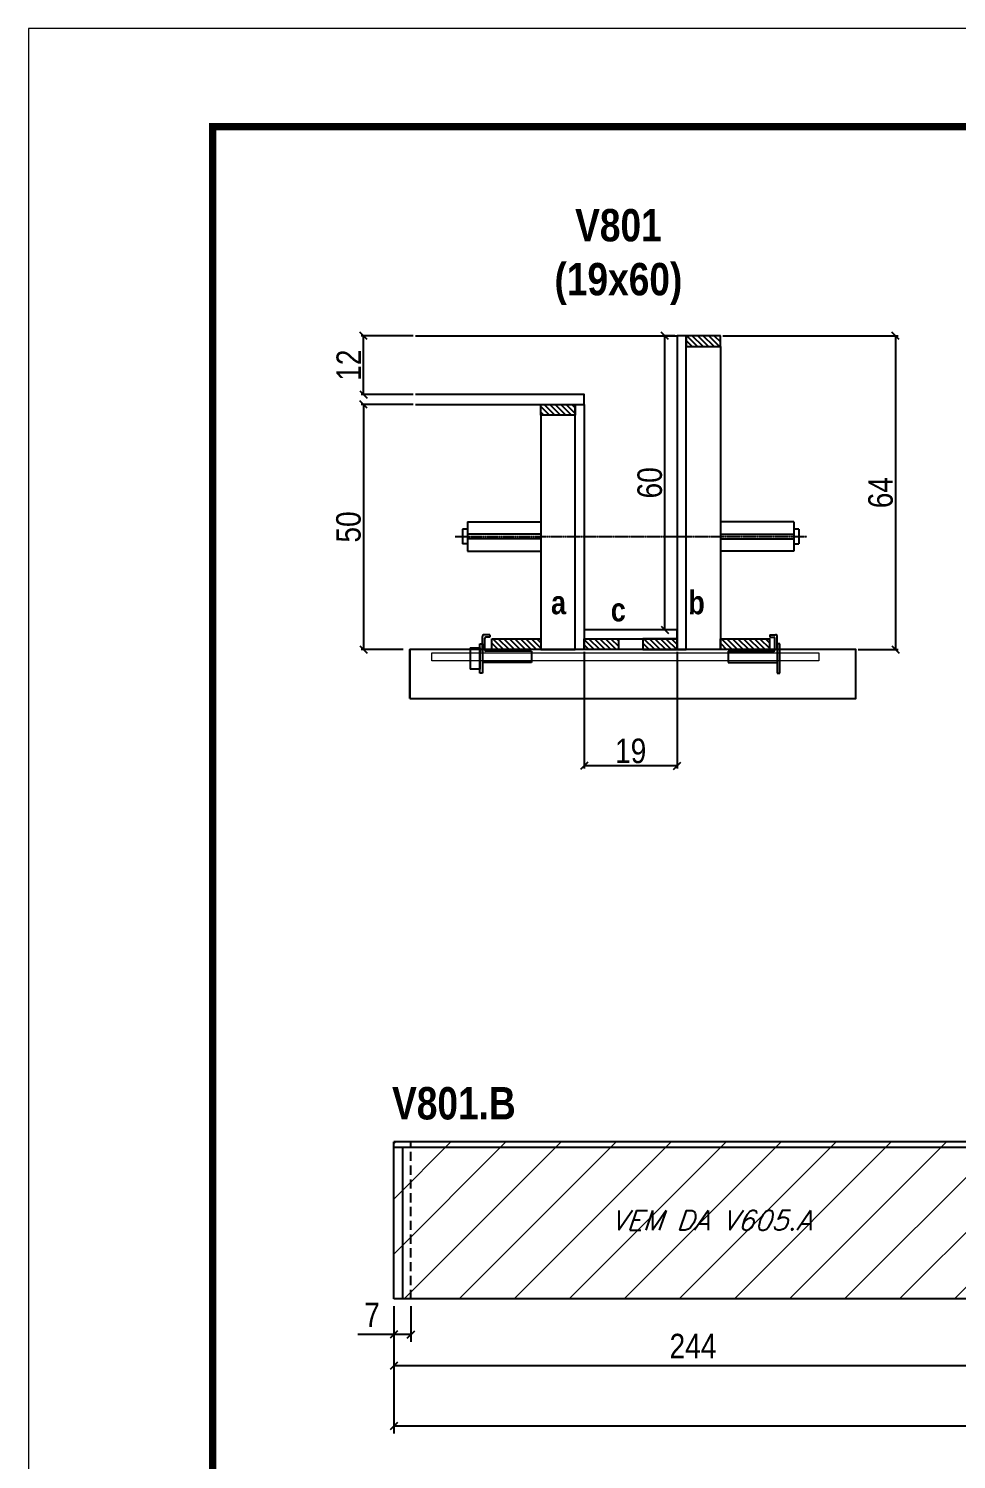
# Model space of a CAD drawing. Extents: x 3309 to 9590, y -2522 to 14608.
# Drawn here: x 4908 to 5286, y 12876 to 13459 of the extents above; entities that cross this region are included whole.
import ezdxf

# ---------------------------------------------------------------- set-up
doc = ezdxf.new("R2010")
doc.units = 0
doc.linetypes.add('DASHED', pattern=[0.75, 0.5, -0.25])
doc.linetypes.add('HIDDEN', pattern=[0.375, 0.25, -0.125])
for name, color, linetype in [('barrote', 251, 'Continuous'), ('COTA', 241, 'Continuous'), ('detalhes', 4, 'Continuous'), ('NOMENCLATURA', 7, 'Continuous'), ('Painéis', 200, 'Continuous'), ('presilha', 1, 'Continuous'), ('SARR_2.2x10', 60, 'Continuous'), ('SARR_2.2x7', 40, 'Continuous'), ('SARR_3.5x7', 81, 'Continuous'), ('TENSOR', 3, 'Continuous'), ('texto', 7, 'Continuous')]:
    doc.layers.add(name, color=color, linetype=linetype)
for name, color, linetype, lineweight in [('CONCRETO', 251, 'Continuous', 25), ('Folhas', 255, 'Continuous', 9), ('Hachura', 251, 'Continuous', 9), ('SARRAFO DE PRESSAO', 251, 'DASHED', 9), ('SCO-___-LAJ', 2, 'Continuous', 0)]:
    doc.layers.add(name, color=color, linetype=linetype, lineweight=lineweight)
doc.styles.add('COTA TECNICA', font='techl___.ttf', dxfattribs={"height": 10})
doc.styles.add('COTA TECNICA 2X', font='techl___.ttf', dxfattribs={"height": 10})
doc.styles.add('Romans', font='romans.shx')
doc.styles.add('TECNICA', font='techb___.ttf', dxfattribs={"height": 10})
doc.dimstyles.new('PAINEL', dxfattribs={"dimtxt": 10, "dimasz": 3, "dimexe": 3, "dimexo": 3, "dimgap": 3, "dimtad": 1, "dimdec": 1, "dimzin": 12, "dimdsep": 46, "dimtxsty": 'COTA TECNICA', "dimblk1": 'OBLIQUE', "dimblk2": 'OBLIQUE', "dimsah": 1, "dimcen": 0.9, "dimclrd": 4, "dimclre": 4, "dimclrt": 240, "dimadec": 1, "dimazin": 3, "dimtfac": 1, "dimtdec": 1, "dimtmove": 0, "dimatfit": 3, "dimfxl": 1, "dimtolj": 1, "dimtzin": 12, "dimarcsym": 0})
doc.dimstyles.new('SECAO', dxfattribs={"dimscale": 0.333333, "dimtxt": 5, "dimasz": 9, "dimexe": 3, "dimexo": 3, "dimgap": 3, "dimtad": 1, "dimdec": 1, "dimlfac": 0.5, "dimzin": 12, "dimdsep": 46, "dimtxsty": 'COTA TECNICA 2X', "dimblk1": 'OBLIQUE', "dimblk2": 'OBLIQUE', "dimsah": 1, "dimcen": 0.9, "dimclrd": 4, "dimclre": 4, "dimclrt": 240, "dimadec": 1, "dimazin": 3, "dimtfac": 1, "dimtdec": 1, "dimtmove": 0, "dimatfit": 3, "dimfxl": 1, "dimtolj": 1, "dimtzin": 12, "dimarcsym": 0})
pattern_1 = [(135, (38369.9267, -110306.1634), (-1.122532015, -1.122532015), [])]

# ---------------------------------------------------------------- blocks, each defined once
blk = doc.blocks.new('9999999999')
at = {"layer": 'Folhas'}
blk.add_lwpolyline([(98138.98, 34190.21), (99623.98, 34190.21), (99623.98, 35240.21), (98138.98, 35240.21)], close=True, dxfattribs=at)
at = {"layer": 'Folhas', "color": 30, "const_width": 3}
blk.add_lwpolyline([(98213.98, 34230.21), (99583.98, 34230.21), (99583.98, 35200.21), (98213.98, 35200.21)], close=True, dxfattribs=at)
blk = doc.blocks.new('_Oblique')
at = {"color": 0, "linetype": 'ByBlock', "lineweight": -2}
blk.add_line((-0.5, -0.5), (0.5, 0.5), dxfattribs=at)
blk = doc.blocks.new('*D1439')
at = {"layer": 'COTA', "color": 4, "lineweight": -2, "transparency": 16777216}
for p, q in [((5134.39, 13205.01), (5134.39, 13157.53)), ((5172.39, 13205.01), (5172.39, 13157.53)), ((5172.39, 13158.53), (5134.39, 13158.53))]:
    blk.add_line(p, q, dxfattribs=at)
at = {"layer": 'Defpoints', "color": 0, "transparency": 16777216}
for p in [(5134.39, 13206.01), (5172.39, 13206.01), (5134.39, 13158.53)]:
    blk.add_point(p, dxfattribs=at)
at = {"layer": 'COTA', "color": 4, "lineweight": -2, "transparency": 16777216, "xscale": 3, "yscale": 3, "zscale": 3, "rotation": 180}
blk.add_blockref('_Oblique', (5134.39, 13158.53), dxfattribs=at)
at = {"layer": 'COTA', "color": 4, "lineweight": -2, "transparency": 16777216, "xscale": 3, "yscale": 3, "zscale": 3}
blk.add_blockref('_Oblique', (5172.39, 13158.53), dxfattribs=at)
at = {"layer": 'COTA', "color": 240, "transparency": 16777216, "insert": (5153.39, 13164.62), "char_height": 10, "attachment_point": 5, "style": 'COTA TECNICA 2X'}
blk.add_mtext('\\A1;19', dxfattribs=at)
blk = doc.blocks.new('PRESILHA METÁLICA 1')
at = {"layer": 'presilha'}
for p, q in [((7.5, 10.64), (7.5, 19.86)), ((12, 21), (8.64, 21)), ((9, 11.57), (9, 18.93)), ((12, 19.5), (9.57, 19.5)), ((12, 21), (12, 19.5)), ((0, 13), (6, 13)), ((0, 13), (0, 0)), ((6, 15.5), (7.5, 15.5)), ((6, -2.5), (6, 15.5)), ((6, 13), (6, 0)), ((7.5, 15.5), (7.5, -2.5)), ((37.5, 11), (9.57, 11)), ((37.5, 11), (37.5, 4.1)), ((6, 0), (0, 0)), ((37.5, 4.1), (7.5, 4.1)), ((7.5, -2.5), (6, -2.5))]:
    blk.add_line(p, q, dxfattribs=at)
for centre, radius, start, end in [((8.64, 19.86), 1.14, 90, 180), ((9.57, 18.93), 0.57, 90, 180), ((9.57, 11.57), 0.57, 180, 270)]:
    blk.add_arc(centre, radius, start, end, dxfattribs=at)
blk = doc.blocks.new('PRESILHA METÁLICA 2')
at = {"layer": 'presilha'}
for p, q in [((-5.25, 23.5), (-5.25, 22)), ((-5.25, 23.5), (-1.89, 23.5)), ((-5.25, 22), (-2.82, 22)), ((-2.25, 14.07), (-2.25, 21.43)), ((-0.75, 14.64), (-0.75, 22.36)), ((0.75, 18), (-0.75, 18)), ((-0.75, 18), (-0.75, 0)), ((0.75, 0), (0.75, 18)), ((-30.75, 13.5), (-30.75, 6.6)), ((-30.75, 13.5), (-2.82, 13.5)), ((-30.75, 6.6), (-0.75, 6.6)), ((-0.75, 0), (0.75, 0))]:
    blk.add_line(p, q, dxfattribs=at)
for centre, radius, start, end in [((-2.82, 21.43), 0.57, 0, 90), ((-1.89, 22.36), 1.14, 0, 90), ((-2.82, 14.07), 0.57, 270, 0)]:
    blk.add_arc(centre, radius, start, end, dxfattribs=at)
blk = doc.blocks.new('*D1440')
at = {"layer": 'COTA', "color": 4, "lineweight": -2, "transparency": 16777216}
for p, q in [((5190.99, 13334.01), (5262.44, 13334.01)), ((5261.44, 13334.01), (5261.44, 13206.01)), ((5246.2, 13206.01), (5262.44, 13206.01))]:
    blk.add_line(p, q, dxfattribs=at)
at = {"layer": 'Defpoints', "color": 0, "transparency": 16777216}
for p in [(5189.99, 13334.01), (5245.2, 13206.01), (5261.44, 13206.01)]:
    blk.add_point(p, dxfattribs=at)
at = {"layer": 'COTA', "color": 4, "lineweight": -2, "transparency": 16777216, "xscale": 3, "yscale": 3, "zscale": 3}
for p, rotation in [((5261.44, 13334.01), 90), ((5261.44, 13206.01), 270)]:
    blk.add_blockref('_Oblique', p, dxfattribs=dict(at, rotation=rotation))
at = {"layer": 'COTA', "color": 240, "transparency": 16777216, "insert": (5255.33, 13270.01), "char_height": 10, "attachment_point": 5, "rotation": 90, "style": 'COTA TECNICA 2X'}
blk.add_mtext('\\A1;64', dxfattribs=at)
blk = doc.blocks.new('*D1441')
at = {"layer": 'COTA', "color": 4, "lineweight": -2, "transparency": 16777216}
for p, q in [((5064.69, 13306.01), (5043.47, 13306.01)), ((5044.47, 13306.01), (5044.47, 13206.01)), ((5060.57, 13206.01), (5043.47, 13206.01))]:
    blk.add_line(p, q, dxfattribs=at)
at = {"layer": 'Defpoints', "color": 0, "transparency": 16777216}
for p in [(5065.69, 13306.01, 0), (5044.47, 13206.01), (5061.57, 13206.01)]:
    blk.add_point(p, dxfattribs=at)
at = {"layer": 'COTA', "color": 4, "lineweight": -2, "transparency": 16777216, "xscale": 3, "yscale": 3, "zscale": 3}
for p, rotation in [((5044.47, 13306.01), 90), ((5044.47, 13206.01), 270)]:
    blk.add_blockref('_Oblique', p, dxfattribs=dict(at, rotation=rotation))
at = {"layer": 'COTA', "color": 240, "transparency": 16777216, "insert": (5038.36, 13256.01), "char_height": 10, "attachment_point": 5, "rotation": 90, "style": 'COTA TECNICA 2X'}
blk.add_mtext('\\A1;50', dxfattribs=at)
blk = doc.blocks.new('*D1442')
at = {"layer": 'COTA', "color": 4, "lineweight": -2, "transparency": 16777216}
for p, q in [((5171.39, 13334.01), (5166.31, 13334.01)), ((5167.31, 13214.01), (5167.31, 13334.01)), ((5171.39, 13214.01), (5166.31, 13214.01))]:
    blk.add_line(p, q, dxfattribs=at)
at = {"layer": 'Defpoints', "color": 0, "transparency": 16777216}
for p in [(5167.31, 13334.01), (5172.39, 13334.01), (5172.39, 13214.01)]:
    blk.add_point(p, dxfattribs=at)
at = {"layer": 'COTA', "color": 4, "lineweight": -2, "transparency": 16777216, "xscale": 3, "yscale": 3, "zscale": 3}
for p, rotation in [((5167.31, 13334.01), 90), ((5167.31, 13214.01), 270)]:
    blk.add_blockref('_Oblique', p, dxfattribs=dict(at, rotation=rotation))
at = {"layer": 'COTA', "color": 240, "transparency": 16777216, "insert": (5161.21, 13274.01), "char_height": 10, "attachment_point": 5, "rotation": 90, "style": 'COTA TECNICA 2X'}
blk.add_mtext('\\A1;60', dxfattribs=at)
blk = doc.blocks.new('*D1443')
at = {"layer": 'COTA', "color": 4, "lineweight": -2, "transparency": 16777216}
for p, q in [((5064.69, 13334.01), (5043.47, 13334.01)), ((5044.47, 13310.01), (5044.47, 13334.01)), ((5064.69, 13310.01), (5043.47, 13310.01))]:
    blk.add_line(p, q, dxfattribs=at)
at = {"layer": 'Defpoints', "color": 0, "transparency": 16777216}
for p in [(5044.47, 13334.01), (5065.69, 13334.01), (5065.69, 13310.01)]:
    blk.add_point(p, dxfattribs=at)
at = {"layer": 'COTA', "color": 4, "lineweight": -2, "transparency": 16777216, "xscale": 3, "yscale": 3, "zscale": 3}
for p, rotation in [((5044.47, 13334.01), 90), ((5044.47, 13310.01), 270)]:
    blk.add_blockref('_Oblique', p, dxfattribs=dict(at, rotation=rotation))
at = {"layer": 'COTA', "color": 240, "transparency": 16777216, "insert": (5038.41, 13322.01), "char_height": 10, "attachment_point": 5, "rotation": 90, "style": 'COTA TECNICA 2X'}
blk.add_mtext('\\A1;12', dxfattribs=at)
blk = doc.blocks.new('*D1466')
at = {"layer": 'COTA', "color": 4, "linetype": 'ByBlock', "lineweight": -2, "transparency": 16777216}
for p, q in [((5056.8, 12938.15), (5056.8, 12910.83)), ((5300.8, 12938.15), (5300.8, 12910.83)), ((5300.8, 12913.83), (5056.8, 12913.83))]:
    blk.add_line(p, q, dxfattribs=at)
at = {"layer": 'Defpoints', "color": 0, "linetype": 'ByBlock', "transparency": 16777216}
for p in [(5056.8, 12941.15), (5300.8, 12941.15), (5056.8, 12913.83)]:
    blk.add_point(p, dxfattribs=at)
at = {"layer": 'COTA', "color": 4, "linetype": 'ByBlock', "lineweight": -2, "transparency": 16777216, "xscale": 3, "yscale": 3, "zscale": 3, "rotation": 180}
blk.add_blockref('_Oblique', (5056.8, 12913.83), dxfattribs=at)
at = {"layer": 'COTA', "color": 4, "linetype": 'ByBlock', "lineweight": -2, "transparency": 16777216, "xscale": 3, "yscale": 3, "zscale": 3}
blk.add_blockref('_Oblique', (5300.8, 12913.83), dxfattribs=at)
at = {"layer": 'COTA', "color": 240, "linetype": 'ByBlock', "transparency": 16777216, "insert": (5178.8, 12921.9), "char_height": 10, "attachment_point": 5, "style": 'COTA TECNICA'}
blk.add_mtext('\\A1;244', dxfattribs=at)
blk = doc.blocks.new('*D1467')
at = {"layer": 'COTA', "color": 4, "linetype": 'ByBlock', "lineweight": -2, "transparency": 16777216}
for p, q in [((5056.8, 12938.15), (5056.8, 12886.17)), ((6276.8, 12938.15), (6276.8, 12886.17)), ((6276.8, 12889.17), (5056.8, 12889.17))]:
    blk.add_line(p, q, dxfattribs=at)
at = {"layer": 'Defpoints', "color": 0, "linetype": 'ByBlock', "transparency": 16777216}
for p in [(5056.8, 12941.15), (6276.8, 12941.15), (5056.8, 12889.17)]:
    blk.add_point(p, dxfattribs=at)
at = {"layer": 'COTA', "color": 4, "linetype": 'ByBlock', "lineweight": -2, "transparency": 16777216, "xscale": 3, "yscale": 3, "zscale": 3, "rotation": 180}
blk.add_blockref('_Oblique', (5056.8, 12889.17), dxfattribs=at)
at = {"layer": 'COTA', "color": 4, "linetype": 'ByBlock', "lineweight": -2, "transparency": 16777216, "xscale": 3, "yscale": 3, "zscale": 3}
blk.add_blockref('_Oblique', (6276.8, 12889.17), dxfattribs=at)
at = {"layer": 'COTA', "color": 240, "linetype": 'ByBlock', "transparency": 16777216, "insert": (5666.8, 12897.28), "char_height": 10, "attachment_point": 5, "style": 'COTA TECNICA'}
blk.add_mtext('\\A1;1220', dxfattribs=at)
blk = doc.blocks.new('*D1475')
at = {"layer": 'COTA', "color": 4, "lineweight": -2, "transparency": 16777216}
for p, q in [((5056.8, 12938.15), (5056.8, 12923.56)), ((5063.8, 12938.15), (5063.8, 12923.56)), ((5056.8, 12926.56), (5042.07, 12926.56)), ((5063.8, 12926.56), (5056.8, 12926.56))]:
    blk.add_line(p, q, dxfattribs=at)
at = {"layer": 'Defpoints', "color": 0, "transparency": 16777216}
for p in [(5056.8, 12941.15), (5063.8, 12941.15), (5056.8, 12926.56)]:
    blk.add_point(p, dxfattribs=at)
at = {"layer": 'COTA', "color": 4, "lineweight": -2, "transparency": 16777216, "xscale": 3, "yscale": 3, "zscale": 3, "rotation": 180}
blk.add_blockref('_Oblique', (5056.8, 12926.56), dxfattribs=at)
at = {"layer": 'COTA', "color": 4, "lineweight": -2, "transparency": 16777216, "xscale": 3, "yscale": 3, "zscale": 3}
blk.add_blockref('_Oblique', (5063.8, 12926.56), dxfattribs=at)
at = {"layer": 'COTA', "color": 240, "transparency": 16777216, "insert": (5047.93, 12934.63), "char_height": 10, "attachment_point": 5, "style": 'COTA TECNICA'}
blk.add_mtext('\\A1;7', dxfattribs=at)

msp = doc.modelspace()

# ---------------------------------------------------------------- hatches: boundary and pattern name
at = {"layer": 'Hachura'}
h = msp.add_hatch(dxfattribs=at)
h.set_pattern_fill('ANSI31', color=256, scale=5)
h.paths.add_polyline_path([(5300.8, 12941.15), (5300.8, 13005.15), (5056.8, 13005.15), (5056.8, 12941.15)])
at = {"layer": 'SARR_2.2x10'}
h = msp.add_hatch(dxfattribs=at)
h.set_pattern_fill('ANSI31', color=256, scale=0.5, angle=90)
h.set_pattern_definition([(135, (38290.3267, -110306.1634), (-1.122532015, -1.122532015), [])])
h.paths.add_polyline_path([(5096.79, 13210.41), (5096.79, 13206.01), (5116.79, 13206.01), (5116.79, 13210.41)])
h = msp.add_hatch(dxfattribs=at)
h.set_pattern_fill('ANSI31', color=256, scale=0.5, angle=90)
h.set_pattern_definition([(135, (38383.5267, -110306.1634), (-1.122532015, -1.122532015), [])])
h.paths.add_polyline_path([(5189.99, 13210.41), (5189.99, 13206.01), (5209.99, 13206.01), (5209.99, 13210.41)])
at = {"layer": 'SARR_2.2x7'}
h = msp.add_hatch(dxfattribs=at)
h.set_pattern_fill('ANSI31', color=256, scale=0.5, angle=90)
h.set_pattern_definition([(135, (38304.3267, -110182.5634), (-1.122532015, -1.122532015), [])])
h.paths.add_polyline_path([(5175.99, 13334.01), (5175.99, 13329.61), (5189.99, 13329.61), (5189.99, 13334.01)])
h = msp.add_hatch(dxfattribs=at)
h.set_pattern_fill('ANSI31', color=256, scale=0.5, angle=90)
h.set_pattern_definition([(135, (38284.3267, -110210.5634), (-1.122532015, -1.122532015), [])])
h.paths.add_polyline_path([(5130.79, 13306.01), (5130.79, 13301.61), (5116.79, 13301.61), (5116.79, 13306.01)])
h = msp.add_hatch(dxfattribs=at)
h.set_pattern_fill('ANSI31', color=256, scale=0.5, angle=90)
h.set_pattern_definition(pattern_1)
h.paths.add_polyline_path([(5148.39, 13206.01), (5148.39, 13210.41), (5134.39, 13210.41), (5134.39, 13206.01)])
h = msp.add_hatch(dxfattribs=at)
h.set_pattern_fill('ANSI31', color=256, scale=0.5, angle=90)
h.set_pattern_definition(pattern_1)
h.paths.add_polyline_path([(5158.39, 13210.41), (5158.39, 13206.01), (5172.39, 13206.01), (5172.39, 13210.41)])

# ---------------------------------------------------------------- linework, layer by layer
at = {"ltscale": 3}
for p, q in [((5084.79, 13255.1), (5084.79, 13249.1)), ((5086.79, 13255.1), (5084.79, 13255.1)), ((5086.79, 13258.1), (5086.79, 13246.1)), ((5086.79, 13258.1), (5116.79, 13258.1)), ((5219.99, 13258.1), (5189.99, 13258.1)), ((5219.99, 13258.1), (5219.99, 13246.1)), ((5221.99, 13255.1), (5219.99, 13255.1)), ((5221.99, 13255.1), (5221.99, 13249.1)), ((5086.79, 13249.1), (5084.79, 13249.1)), ((5116.79, 13253.1), (5086.79, 13253.1)), ((5116.79, 13251.1), (5086.79, 13251.1)), ((5189.99, 13253.1), (5219.99, 13253.1)), ((5189.99, 13251.1), (5219.99, 13251.1)), ((5219.99, 13249.1), (5221.99, 13249.1)), ((5086.79, 13246.1), (5116.79, 13246.1)), ((5219.99, 13246.1), (5189.99, 13246.1))]:
    msp.add_line(p, q, dxfattribs=at)
at = {"layer": 'barrote'}
msp.add_lwpolyline([(5063.33, 13186.01), (5245.25, 13186.01), (5245.25, 13206.01), (5063.33, 13206.01)], close=True, dxfattribs=at)
at = {"layer": 'CONCRETO', "linetype": 'Continuous'}
msp.add_line((5065.69, 13334.01), (5172.39, 13334.01), dxfattribs=at)
at = {"layer": 'detalhes', "color": 250}
msp.add_line((5063.33, 13186.01), (5063.33, 13206.01), dxfattribs=at)
at = {"layer": 'Painéis', "linetype": 'ByBlock'}
for p, q in [((6276.8, 13005.15), (5056.8, 13005.15)), ((5056.8, 12941.15), (5056.8, 13005.15)), ((6276.8, 12941.15), (5056.8, 12941.15))]:
    msp.add_line(p, q, dxfattribs=at)
at = {"layer": 'Painéis', "linetype": 'Continuous'}
for points in [[(5175.99, 13206.01), (5175.99, 13334.01), (5172.39, 13334.01), (5172.39, 13206.01)], [(5130.79, 13206.01), (5130.79, 13306.01), (5134.39, 13306.01), (5134.39, 13206.01)], [(5172.39, 13214.01), (5134.39, 13214.01), (5134.39, 13210.41), (5172.39, 13210.41)]]:
    msp.add_lwpolyline(points, close=True, dxfattribs=at)
msp.add_lwpolyline([(5065.69, 13306.01), (5134.39, 13306.01), (5134.39, 13310.01), (5065.69, 13310.01)], dxfattribs=at)
at = {"layer": 'SARR_2.2x10'}
for points in [[(5096.79, 13210.41), (5116.79, 13210.41), (5116.79, 13206.01), (5096.79, 13206.01)], [(5189.99, 13210.41), (5209.99, 13210.41), (5209.99, 13206.01), (5189.99, 13206.01)]]:
    msp.add_lwpolyline(points, close=True, dxfattribs=at)
at = {"layer": 'SARR_2.2x7', "linetype": 'Continuous'}
msp.add_line((5300.8, 13002.95), (5056.8, 13002.95), dxfattribs=at)
at = {"layer": 'SARR_2.2x7', "linetype": 'HIDDEN', "ltscale": 15}
msp.add_line((5063.8, 12941.15), (5063.8, 13005.15), dxfattribs=at)
at = {"layer": 'SARR_2.2x7', "elevation": 0}
for points in [[(5189.99, 13334.01), (5175.99, 13334.01), (5175.99, 13329.61), (5189.99, 13329.61)], [(5116.79, 13306.01), (5130.79, 13306.01), (5130.79, 13301.61), (5116.79, 13301.61)]]:
    msp.add_lwpolyline(points, close=True, dxfattribs=at)
at = {"layer": 'SARR_2.2x7'}
for points in [[(5134.39, 13210.41), (5148.39, 13210.41), (5148.39, 13206.01), (5134.39, 13206.01)], [(5172.39, 13210.41), (5158.39, 13210.41), (5158.39, 13206.01), (5172.39, 13206.01)]]:
    msp.add_lwpolyline(points, close=True, dxfattribs=at)
at = {"layer": 'SARR_3.5x7'}
msp.add_line((5060.3, 13002.95), (5060.3, 12941.15), dxfattribs=at)
for points in [[(5175.99, 13329.61), (5189.99, 13329.61), (5189.99, 13206.01), (5175.99, 13206.01)], [(5130.79, 13301.61), (5116.79, 13301.61), (5116.79, 13206.01), (5130.79, 13206.01)]]:
    msp.add_lwpolyline(points, close=True, dxfattribs=at)
at = {"layer": 'SCO-___-LAJ', "color": 1}
msp.add_lwpolyline([(5072.34, 13204.67), (5230.17, 13204.67), (5230.17, 13201.47), (5072.34, 13201.47)], close=True, dxfattribs=at)
at = {"layer": 'TENSOR', "linetype": 'HIDDEN', "ltscale": 0.5}
msp.add_line((5081.79, 13252.1), (5225.29, 13252.1), dxfattribs=at)

# ---------------------------------------------------------------- block references
at = {"layer": 'presilha', "xscale": 0.6666666666666666, "yscale": 0.6666666666666666, "zscale": 0.6666666666666666}
for name, p in [('PRESILHA METÁLICA 1', (5087.92, 13198.04)), ('PRESILHA METÁLICA 2', (5213.67, 13196.37))]:
    msp.add_blockref(name, p, dxfattribs=at)
at = {"layer": 'SARRAFO DE PRESSAO', "color": 6, "linetype": 'ByBlock'}
msp.add_blockref('9999999999', (-93231.11, -21780.92), dxfattribs=at)

# ---------------------------------------------------------------- texts
at = {"layer": 'detalhes', "style": 'TECNICA'}
for s, p in [('b', (5176.89, 13220.39)), ('a', (5120.91, 13220.4)), ('c', (5145.28, 13217.48))]:
    msp.add_text(s, height=9.6, dxfattribs=at).set_placement(p)
at = {"layer": 'NOMENCLATURA', "style": 'TECNICA'}
msp.add_text('V801.B', height=13.2, dxfattribs=at).set_placement((5056.08, 13014.34))
at = {"layer": 'NOMENCLATURA', "insert": (5148.39, 13385.7), "char_height": 13.2, "attachment_point": 2, "style": 'TECNICA'}
msp.add_mtext_dynamic_manual_height_columns('V801\\P(19x60)', width=300.2766, gutter_width=1, heights=[0], dxfattribs=at)
at = {"layer": 'texto', "color": 2, "insert": (5186.3, 12973.15), "char_height": 8, "attachment_point": 5, "style": 'Romans'}
msp.add_mtext('{\\Q19;\\C256;VEM DA V605.A}', dxfattribs=at)

# ---------------------------------------------------------------- dimensions: what is measured, and where the dimension line sits
at = {"layer": 'COTA'}
for base, p1, p2, picture, middle in [((5044.47, 13334.01), (5065.69, 13310.01), (5065.69, 13334.01), '*D1443', (5038.41, 13322.01)), ((5167.31, 13334.01), (5172.39, 13214.01), (5172.39, 13334.01), '*D1442', (5161.21, 13274.01)), ((5261.44, 13206.01, 0), (5189.99, 13334.01), (5245.2, 13206.01, 0), '*D1440', (5255.33, 13270.01, 0)), ((5044.47, 13206.01, 0), (5065.69, 13306.01), (5061.57, 13206.01, 0), '*D1441', (5038.36, 13256.01, 0))]:
    dim = msp.add_linear_dim(base=base, p1=p1, p2=p2, angle=90, dimstyle='SECAO', dxfattribs=at)
    dim.commit()
    dim.dimension.update_dxf_attribs({"geometry": picture, "text_midpoint": middle})
dim = msp.add_linear_dim(base=(5134.39, 13158.53), p1=(5172.39, 13206.01), p2=(5134.39, 13206.01), angle=180, dimstyle='SECAO', dxfattribs=at)
dim.commit()
dim.dimension.update_dxf_attribs({"geometry": '*D1439', "text_midpoint": (5153.39, 13158.53), "dimtype": 160})
dim = msp.add_linear_dim(base=(5056.8, 12926.56), p1=(5063.8, 12941.15), p2=(5056.8, 12941.15), dimstyle='PAINEL', dxfattribs=at)
dim.commit()
dim.dimension.update_dxf_attribs({"geometry": '*D1475', "text_midpoint": (5047.93, 12934.63)})
at = {"layer": 'COTA', "linetype": 'ByBlock'}
dim = msp.add_linear_dim(base=(5056.8, 12913.83), p1=(5300.8, 12941.15), p2=(5056.8, 12941.15), angle=180, dimstyle='PAINEL', override={"dimtmove": 1}, dxfattribs=at)
dim.commit()
dim.dimension.update_dxf_attribs({"geometry": '*D1466', "text_midpoint": (5178.8, 12921.9)})
dim = msp.add_linear_dim(base=(5056.8, 12889.17), p1=(6276.8, 12941.15), p2=(5056.8, 12941.15), angle=180, dimstyle='PAINEL', dxfattribs=at)
dim.commit()
dim.dimension.update_dxf_attribs({"geometry": '*D1467', "text_midpoint": (5666.8, 12897.28)})

doc.saveas('drawing.dxf')
